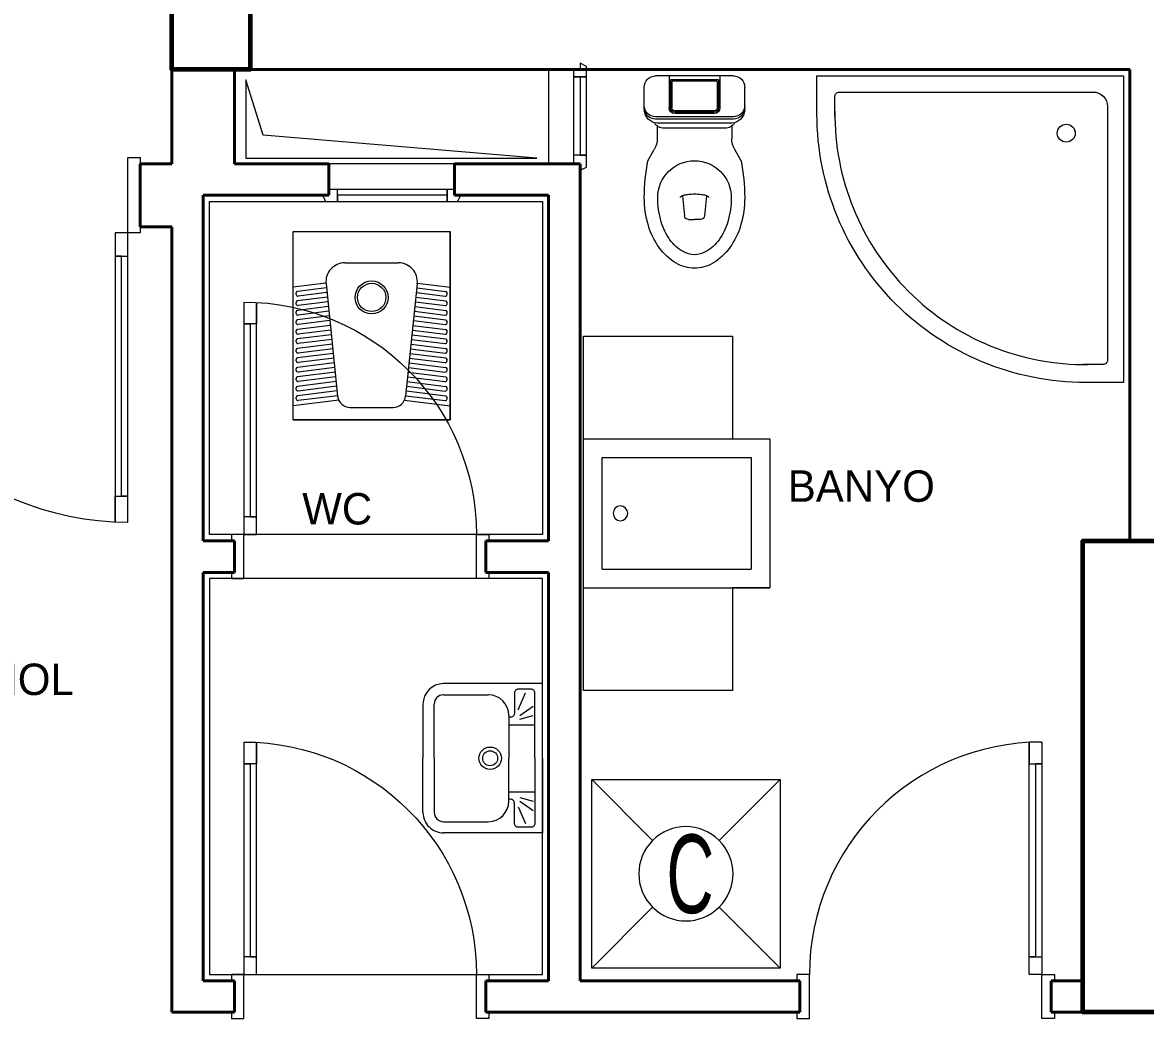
# Model space of a CAD drawing. Header units: millimetres. Extents: x 1393 to 3101, y -2944 to -480.
# Drawn here: x 2269.6 to 2627.1, y -2411.8 to -2094.8 of the extents above; entities that cross this region are included whole.
import ezdxf

# ---------------------------------------------------------------- set-up
doc = ezdxf.new("R2010")
doc.units = ezdxf.units.MM
for name, color, linetype, lineweight in [('DUVAR', 7, 'Continuous', 40), ('Kapı', 34, 'Continuous', 20), ('kolon', 1, 'Continuous', 40), ('MIMARI', 50, 'Continuous', 20), ('Pencere-kapı', 142, 'Continuous', 20), ('PERDE_DUVAR', 244, 'Continuous', 15), ('SERAMIK', 253, 'Continuous', 15), ('TEFRİŞ_İÇ', 224, 'Continuous', 13), ('yazı', 253, 'Continuous', 20)]:
    doc.layers.add(name, color=color, linetype=linetype, lineweight=lineweight)
doc.styles.get("Standard").update_dxf_attribs({"font": 'EtrFont'})
doc.styles.add('TECHNICLIGHT', font='Arial')

# ---------------------------------------------------------------- blocks, each defined once
blk = doc.blocks.new('afadf')
at = {"layer": 'Pencere-kapı', "linetype": 'Continuous', "flags": 128}
for points in [[(2447.053171, -2139.821931), (2447.053171, -2141.821931), (2449.053171, -2140.821931), (2449.053171, -2109.821931), (2449.053171, -2108.821931), (2447.053171, -2107.821931), (2447.053171, -2109.821931)], [(2437.053171, -2109.821931), (2437.053171, -2139.821931)], [(2447.053171, -2139.821931), (2445.053171, -2139.821931), (2445.053171, -2109.821931), (2447.053171, -2109.821931)], [(2447.053171, -2112.158569), (2449.053171, -2112.158569), (2445.053171, -2112.158569), (2447.053171, -2112.158569), (2447.053171, -2137.024349), (2449.053171, -2137.024349), (2445.053171, -2137.024349)], [(2447.053171, -2112.158569), (2447.053171, -2137.024349)]]:
    blk.add_lwpolyline(points, dxfattribs=at)
blk = doc.blocks.new('HELA')
for p, q in [((-0.25, 0.21), (0.25, 0.21)), ((-0.25, -0.39), (-0.25, 0.21)), ((0.25, -0.39), (0.25, 0.21)), ((-0.08564, 0.11), (0.08564, 0.11)), ((-0.14578, 0.045498), (-0.25, 0.032703)), ((-0.145321, 0.043815), (-0.108227, -0.314123)), ((0.145321, 0.043815), (0.108227, -0.314123)), ((0.14578, 0.045498), (0.25, 0.032703)), ((-0.24, 0.009357), (-0.24, 0.014394)), ((-0.143952, 0.03061), (-0.235609, 0.019357)), ((-0.140859, 0.000765), (-0.235609, -0.010868)), ((-0.142406, 0.015687), (-0.234391, 0.004394)), ((0.140859, 0.000765), (0.235609, -0.010868)), ((0.142406, 0.015687), (0.234391, 0.004394)), ((0.143952, 0.03061), (0.235609, 0.019357)), ((0.24, 0.009357), (0.24, 0.014394)), ((-0.24, -0.020868), (-0.24, -0.015831)), ((-0.137766, -0.029081), (-0.235609, -0.041093)), ((-0.139313, -0.014158), (-0.234391, -0.025831)), ((0.137766, -0.029081), (0.235609, -0.041093)), ((0.139313, -0.014158), (0.234391, -0.025831)), ((0.24, -0.020868), (0.24, -0.015831)), ((-0.24, -0.051094), (-0.24, -0.046056)), ((-0.134673, -0.058926), (-0.235609, -0.071319)), ((-0.13622, -0.044004), (-0.234391, -0.056056)), ((0.134673, -0.058926), (0.235609, -0.071319)), ((0.13622, -0.044004), (0.234391, -0.056056)), ((0.24, -0.051094), (0.24, -0.046056)), ((-0.24, -0.081319), (-0.24, -0.076281)), ((-0.24, -0.111544), (-0.24, -0.106507)), ((-0.13158, -0.088772), (-0.235609, -0.101544)), ((-0.133127, -0.073849), (-0.234391, -0.086282)), ((-0.130034, -0.103695), (-0.234391, -0.116507)), ((0.130034, -0.103695), (0.234391, -0.116507)), ((0.13158, -0.088772), (0.235609, -0.101544)), ((0.133127, -0.073849), (0.234391, -0.086282)), ((0.24, -0.081319), (0.24, -0.076281)), ((0.24, -0.111544), (0.24, -0.106507)), ((-0.24, -0.141769), (-0.24, -0.136732)), ((-0.128487, -0.118617), (-0.235609, -0.131769)), ((-0.126941, -0.13354), (-0.234391, -0.146732)), ((0.126941, -0.13354), (0.234391, -0.146732)), ((0.128487, -0.118617), (0.235609, -0.131769)), ((0.24, -0.141769), (0.24, -0.136732)), ((-0.24, -0.171995), (-0.24, -0.166957)), ((-0.125394, -0.148463), (-0.235609, -0.161994)), ((-0.122301, -0.178308), (-0.235609, -0.19222)), ((-0.123848, -0.163386), (-0.234391, -0.176957)), ((0.122301, -0.178308), (0.235609, -0.19222)), ((0.123848, -0.163386), (0.234391, -0.176957)), ((0.125394, -0.148463), (0.235609, -0.161994)), ((0.24, -0.171995), (0.24, -0.166957)), ((-0.24, -0.20222), (-0.24, -0.197182)), ((-0.119208, -0.208154), (-0.235609, -0.222445)), ((-0.120755, -0.193231), (-0.234391, -0.207183)), ((0.119208, -0.208154), (0.235609, -0.222445)), ((0.120755, -0.193231), (0.234391, -0.207183)), ((0.24, -0.20222), (0.24, -0.197182)), ((-0.24, -0.232445), (-0.24, -0.227408)), ((-0.116116, -0.237999), (-0.235609, -0.25267)), ((-0.117662, -0.223077), (-0.234391, -0.237408)), ((0.116116, -0.237999), (0.235609, -0.25267)), ((0.117662, -0.223077), (0.234391, -0.237408)), ((0.24, -0.232445), (0.24, -0.227408)), ((-0.24, -0.26267), (-0.24, -0.257633)), ((-0.113023, -0.267845), (-0.235609, -0.282895)), ((-0.114569, -0.252922), (-0.234391, -0.267633)), ((-0.111476, -0.282768), (-0.234391, -0.297858)), ((0.111476, -0.282768), (0.234391, -0.297858)), ((0.113023, -0.267845), (0.235609, -0.282895)), ((0.114569, -0.252922), (0.234391, -0.267633)), ((0.24, -0.26267), (0.24, -0.257633)), ((-0.24, -0.292896), (-0.24, -0.287858)), ((-0.24, -0.323121), (-0.24, -0.318083)), ((-0.10993, -0.29769), (-0.235609, -0.313121)), ((-0.108383, -0.312613), (-0.234391, -0.328084)), ((0.108383, -0.312613), (0.234391, -0.328084)), ((0.10993, -0.29769), (0.235609, -0.313121)), ((0.24, -0.292896), (0.24, -0.287858)), ((0.24, -0.323121), (0.24, -0.318083)), ((-0.104528, -0.327253), (-0.25, -0.345113)), ((-0.06844, -0.35), (0.06844, -0.35)), ((0.104528, -0.327253), (0.25, -0.345113)), ((-0.25, -0.39), (0.25, -0.39))]:
    blk.add_line(p, q)
for radius in [0.0525, 0.045]:
    blk.add_circle((0, 0), radius)
for centre, radius, start, end in [((-0.08564, 0.05), 0.06, 90, 185.916618), ((0.08564, 0.05), 0.06, 354.083382, 90), ((-0.235, 0.014394), 0.005, 96.999363, 180), ((-0.235, 0.009357), 0.005, 180, 276.999363), ((0.235, 0.009357), 0.005, 263.000637, 0), ((0.235, 0.014394), 0.005, 0, 83.000637), ((-0.235, -0.015831), 0.005, 96.999363, 180), ((-0.235, -0.020868), 0.005, 180, 276.999363), ((0.235, -0.020868), 0.005, 263.000637, 0), ((0.235, -0.015831), 0.005, 0, 83.000637), ((-0.235, -0.046056), 0.005, 96.999363, 180), ((-0.235, -0.051094), 0.005, 180, 276.999363), ((-0.235, -0.076281), 0.005, 96.999363, 180), ((0.235, -0.051094), 0.005, 263.000637, 0), ((0.235, -0.046056), 0.005, 0, 83.000637), ((0.235, -0.076281), 0.005, 0, 83.000637), ((-0.235, -0.081319), 0.005, 180, 276.999363), ((-0.235, -0.106507), 0.005, 96.999363, 180), ((0.235, -0.081319), 0.005, 263.000637, 0), ((0.235, -0.106507), 0.005, 0, 83.000637), ((-0.235, -0.111544), 0.005, 180, 276.999363), ((-0.235, -0.136732), 0.005, 96.999363, 180), ((-0.235, -0.141769), 0.005, 180, 276.999363), ((0.235, -0.111544), 0.005, 263.000637, 0), ((0.235, -0.141769), 0.005, 263.000637, 0), ((0.235, -0.136732), 0.005, 0, 83.000637), ((-0.235, -0.166957), 0.005, 96.999363, 180), ((-0.235, -0.171995), 0.005, 180, 276.999363), ((0.235, -0.171995), 0.005, 263.000637, 0), ((0.235, -0.166957), 0.005, 0, 83.000637), ((-0.235, -0.197182), 0.005, 96.999363, 180), ((-0.235, -0.20222), 0.005, 180, 276.999363), ((0.235, -0.20222), 0.005, 263.000637, 0), ((0.235, -0.197182), 0.005, 0, 83.000637), ((-0.235, -0.227408), 0.005, 96.999363, 180), ((-0.235, -0.232445), 0.005, 180, 276.999363), ((0.235, -0.232445), 0.005, 263.000637, 0), ((0.235, -0.227408), 0.005, 0, 83.000637), ((-0.235, -0.257633), 0.005, 96.999363, 180), ((-0.235, -0.26267), 0.005, 180, 276.999363), ((-0.235, -0.287858), 0.005, 96.999363, 180), ((0.235, -0.26267), 0.005, 263.000637, 0), ((0.235, -0.257633), 0.005, 0, 83.000637), ((0.235, -0.287858), 0.005, 0, 83.000637), ((-0.235, -0.292896), 0.005, 180, 276.999363), ((-0.235, -0.318083), 0.005, 96.999363, 180), ((-0.06844, -0.31), 0.04, 185.916618, 270), ((0.06844, -0.31), 0.04, 270, 354.083382), ((0.235, -0.292896), 0.005, 263.000637, 0), ((0.235, -0.318083), 0.005, 0, 83.000637), ((-0.235, -0.323121), 0.005, 180, 276.999363), ((0.235, -0.323121), 0.005, 263.000637, 0)]:
    blk.add_arc(centre, radius, start, end)
blk = doc.blocks.new('LAV1')
for p, q in [((-0.25, 0.175), (-0.25, -0.15625)), ((0, 0.175), (-0.25, 0.175)), ((0, 0.175), (0.25, 0.175)), ((0.25, 0.175), (0.25, -0.15625)), ((-0.14375, 0.0625), (0, 0.0625)), ((0.14375, 0.0625), (0, 0.0625)), ((-0.2125, -0.15625), (-0.2125, -0.00625)), ((0.2125, -0.15625), (0.2125, -0.00625)), ((0, -0.1875), (-0.18125, -0.1875)), ((0, -0.1875), (0.18125, -0.1875)), ((-0.18125, -0.225), (0, -0.225)), ((0.18125, -0.225), (0, -0.225))]:
    blk.add_line(p, q)
at = {"flags": 128}
for points in [[(0, 0.15), (-0.21875, 0.15, 0.414214), (-0.23125, 0.1375), (-0.23125, 0.09375, 0.414214), (-0.21875, 0.08125), (-0.15, 0.08125, -0.414214), (-0.1375, 0.06875), (-0.1375, 0.0625)], [(0, 0.15), (0.21875, 0.15, -0.414214), (0.23125, 0.1375), (0.23125, 0.09375, -0.414214), (0.21875, 0.08125), (0.15, 0.08125, 0.414214), (0.1375, 0.06875), (0.1375, 0.0625)]]:
    blk.add_lwpolyline(points, format="xyb", dxfattribs=at)
for points in [[(-0.1625, 0.09375), (-0.21875, 0.11875)], [(-0.14375, 0.1), (-0.175, 0.14375)], [(-0.13125, 0.1), (-0.14375, 0.14375)], [(-0.1125, 0.0625), (-0.1125, 0.15)], [(0.1125, 0.0625), (0.1125, 0.15)], [(0.13125, 0.1), (0.14375, 0.14375)], [(0.14375, 0.1), (0.175, 0.14375)], [(0.1625, 0.09375), (0.21875, 0.11875)]]:
    blk.add_lwpolyline(points, dxfattribs=at)
for radius in [0.0375, 0.025]:
    blk.add_circle((0, 0), radius)
for centre, radius, start, end in [((-0.14375, -0.00625), 0.06875, 90, 180), ((0.14375, -0.00625), 0.06875, 0, 90), ((-0.18125, -0.15625), 0.06875, 180, 270), ((-0.18125, -0.15625), 0.03125, 180, 270), ((0.18125, -0.15625), 0.06875, 270, 0), ((0.18125, -0.15625), 0.03125, 270, 0)]:
    blk.add_arc(centre, radius, start, end)
blk = doc.blocks.new('zczxcxcx')
at = {"layer": 'TEFRİŞ_İÇ', "flags": 128}
for points in [[(-0.625, 0.5), (-0.625, 0.1), (-0.35, 0.1)], [(0.05, 0.1), (0.325, 0.1), (0.325, 0.5), (-0.625, 0.5)], [(-0.35, 0.5), (-0.35, 0)], [(0.05, 0.5), (0.05, 0)], [(0, 0.45), (-0.3, 0.45)], [(-0.3, 0.45), (-0.3, 0.05)], [(0, 0.45), (0, 0.05)], [(-0.35, 0.1), (-0.35, 0), (0.05, 0), (0.05, 0.1)], [(-0.3, 0.05), (0, 0.05)]]:
    blk.add_lwpolyline(points, dxfattribs=at)
at = {"layer": 'TEFRİŞ_İÇ'}
blk.add_circle((-0.15, 0.400648), 0.019706, dxfattribs=at)
blk = doc.blocks.new('CVCVCV')
at = {"layer": 'TEFRİŞ_İÇ'}
for p, q in [((-0.367544, 0.177558, -0.000405), (-0.367543, -0.422441, 0.000963)), ((-0.17361, -0.016376, 0.000037), (-0.367544, 0.177558, -0.000405)), ((0.232456, 0.177558, -0.000405), (-0.367544, 0.177558, -0.000405)), ((0.038522, -0.016375, 0.000037), (0.232456, 0.177558, -0.000405)), ((0.232457, -0.42244, 0.000963), (0.232456, 0.177558, -0.000405)), ((-0.367543, -0.422441, 0.000963), (-0.17361, -0.228507, 0.000521)), ((0.232457, -0.42244, 0.000963), (0.038522, -0.228507, 0.000521)), ((-0.367543, -0.422441, 0.000963), (0.232457, -0.42244, 0.000963))]:
    blk.add_line(p, q, dxfattribs=at)
blk.add_ellipse((-0.067544, -0.122441, 0.000279), major_axis=(0.106066, 0.106066), ratio=1, dxfattribs=at)
at = {"layer": 'TEFRİŞ_İÇ', "style": 'TECHNICLIGHT', "width": 0.6}
blk.add_text('C', height=0.25, rotation=180.000078, dxfattribs=at).set_placement((-0.005538, 0.002644, -0.000006))
blk = doc.blocks.new('KOSEDUS')
at = {"flags": 128}
blk.add_lwpolyline([(-85.606602, -10.606602), (-85.606602, 0), (0, 0), (0, -85.606602), (-10.606602, -85.606602, -0.414214)], format="xyb", close=True, dxfattribs=at)
blk.add_lwpolyline([(-80.60252, -11.362495), (-80.60252, -5.770673, -0.420443), (-79.358529, -4.5), (-8.5, -4.5, -0.414214), (-4.5, -8.5), (-4.5, -79.358529, -0.420443), (-5.770673, -80.60252), (-11.362495, -80.60252)], format="xyb", dxfattribs=at)
blk.add_circle((-16, -16), 2.5)
blk.add_arc((-10.606602, -10.606602), 70, 179.381281, 270.618719)
blk = doc.blocks.new('BERKLO1')
for p, q in [((-13.75, 0), (13.75, 0)), ((-9, 0), (-9, -11.344955)), ((9, 0), (9, -11.344955)), ((-8.5, -1.4109), (-8.5, -11.344955)), ((-8.5, -1.4109), (8.5, -1.4109)), ((-8, -1.9109), (-8, -11.344955)), ((-8, -1.9109), (8, -1.9109)), ((8, -1.9109), (8, -11.344955)), ((8.5, -1.4109), (8.5, -11.344955)), ((-17.75, -11.3), (-17.75, -4)), ((17.75, -11.3), (17.75, -4)), ((-13.75, -14.5), (13.75, -14.5)), ((-13.75, -15.3), (13.75, -15.3)), ((-7, -12.344955), (7, -12.344955)), ((-7, -12.844955), (7, -12.844955)), ((-7, -13.344955), (7, -13.344955)), ((-13.25, -16.7), (13.25, -16.7)), ((-13.185101, -17.673371), (-13.185101, -22.100331)), ((-10.75, -18.5), (10.75, -18.5)), ((13.185101, -17.673371), (13.185101, -22.100331)), ((-16.491451, -30), (-14.24393, -26.077785)), ((16.491451, -30), (14.24393, -26.077785)), ((-4.284202, -42.369924), (-3.557548, -49.461477)), ((4.284202, -42.369924), (3.557548, -49.461477)), ((-2.065361, -50.808576), (0, -50.808576)), ((2.065361, -50.808576), (0, -50.808576))]:
    blk.add_line(p, q)
at = {"flags": 128}
for points in [[(-13, -43, 0.071629), (-11.767313, -51.560515, 0.083035), (-8.678076, -57.92779, 0.106719), (-4.057901, -62.152843, 0.132804), (0, -63.25, 0.132804)], [(5.001641, -43, 0.262239), (4.798089, -42.638585, 0.074875), (3.536694, -42.112002, 0.035607), (2.05855, -41.85094, 0.025913), (0, -41.744182, 0.025913), (-2.05855, -41.85094, 0.035607), (-3.536694, -42.112002, 0.074875), (-4.798089, -42.638585, 0.262239), (-5.001641, -43, 0.262239)], [(0, -68, 0.132804), (6.45149, -66.255675, 0.106719), (12.551145, -60.67767, 0.083035), (16.324331, -52.900696, 0.071629), (17.75, -43, 0.071629)]]:
    blk.add_lwpolyline(points, format="xyb", dxfattribs=at)
for centre, radius, start, end in [((-13.75, -4), 4, 90, 180), ((13.75, -4), 4, 0, 90), ((-13.75, -10.5), 4, 180, 270), ((-13.75, -11.3), 4, 180, 270), ((-7, -11.344955), 2, 180, 270), ((-7, -11.344955), 1.5, 180, 270), ((-7, -11.344955), 1, 180, 270), ((7, -11.344955), 1, 270, 0), ((7, -11.344955), 1.5, 270, 0), ((7, -11.344955), 2, 270, 0), ((13.75, -10.5), 4, 270, 0), ((13.75, -11.3), 4, 270, 0), ((-12.91392, -11.865985), 4.845683, 183.607871, 266.022971), ((12.901478, -11.853623), 4.858893, 274.113285, 356.255874), ((-10.75, -14.5), 4, 211.597838, 270), ((10.75, -14.5), 4, 270, 328.402162), ((-21.185101, -22.100331), 8, 330.186282, 0), ((21.185101, -22.100331), 8, 180, 209.813718), ((61.064768, -44.069252), 78.822021, 169.717953, 179.222736), ((0, -43), 13, 0, 180), ((-61.06477, -44.069252), 78.822021, 0.777264, 10.282047), ((17.341014, -43), 35.091014, 180, 196.388168), ((-17.341014, -43), 30.341014, 343.611832, 0), ((-2.065361, -49.308576), 1.5, 185.850537, 270), ((2.065361, -49.308576), 1.5, 270, 354.149463), ((-8.815666, -45.507233), 21.454632, 324.625248, 343.611832), ((8.815666, -45.507233), 26.204632, 196.388168, 215.374752), ((-3.416892, -49.340363), 14.833481, 300.259261, 324.625248), ((3.416892, -49.340363), 19.583481, 215.374752, 239.740739), ((0, -55.197229), 8.052771, 270, 300.259261), ((0, -55.197229), 12.802771, 239.740739, 270)]:
    blk.add_arc(centre, radius, start, end)
blk = doc.blocks.new('MÇ_')
at = {"layer": 'Kapı', "flags": 128}
for points in [[(0.363762, 0.05), (0.363762, 0.06), (0.383762, 0.06), (0.383762, 0.05), (0.483762, 0.05), (0.483762, 0.06), (0.503762, 0.06), (0.503762, 0.05), (0.503762, 0.02), (0.483762, 0.02), (0.383762, 0.02), (0.363762, 0.02)], [(0.363762, -0.75), (0.363762, -0.76), (0.383762, -0.76), (0.383762, -0.75), (0.483762, -0.75), (0.483762, -0.76), (0.503762, -0.76), (0.503762, -0.75), (0.503762, -0.72), (0.483762, -0.72), (0.383762, -0.72), (0.363762, -0.72)]]:
    blk.add_lwpolyline(points, close=True, dxfattribs=at)
blk.add_lwpolyline([(-0.376238, 0.02), (0.363762, 0.02), (0.363762, -0.02), (-0.375262, -0.02), (-0.30704, -0.02), (-0.30704, 0.02), (-0.30704, 0), (0.30704, 0), (0.30704, -0.02), (0.30704, 0.02)], dxfattribs=at)
at = {"layer": 'Kapı'}
blk.add_arc((0.363762, 0.02), 0.74, 180, 270, dxfattribs=at)
blk = doc.blocks.new('BBBBBBBBBBBB')
at = {"layer": 'Kapı', "linetype": 'Continuous', "flags": 128}
for points in [[(0.211665, 0.525187), (0.411665, 0.525187), (0.431665, 0.525187), (0.431665, 0.485187), (0.211665, 0.485187), (0.191665, 0.485187), (0.191665, 0.525187), (0.211665, 0.525187)], [(-0.728335, -0.435013), (0.191665, -0.435013), (0.191665, -0.395013), (-0.727465, -0.395013), (-0.646086, -0.395013), (-0.646086, -0.435013), (-0.646086, -0.415013), (0.117393, -0.415013), (0.117393, -0.395013), (0.117393, -0.435013)], [(0.211665, -0.434813), (0.411665, -0.434813), (0.431665, -0.434813), (0.431665, -0.474813), (0.211665, -0.474813), (0.191665, -0.474813), (0.191665, -0.434813), (0.211665, -0.434813)]]:
    blk.add_lwpolyline(points, dxfattribs=at)
at = {"layer": 'Kapı', "linetype": 'Continuous'}
blk.add_arc((0.191836, -0.434983), 0.920171, 90.010631, 180.001824, dxfattribs=at)

msp = doc.modelspace()

# ---------------------------------------------------------------- linework, layer by layer
at = {"layer": 'DUVAR', "color": 5}
for p, q in [((2317.053171, -2139.821931), (2317.053171, -2109.821931)), ((2337.053171, -2139.821931), (2337.053171, -2109.821931)), ((2342.053171, -2109.821931), (2447.053171, -2109.821931)), ((2622.053171, -2259.821931), (2622.053171, -2109.821931)), ((2307.053171, -2139.821931), (2317.053171, -2139.821931)), ((2337.053171, -2139.821931), (2367.053171, -2139.821931)), ((2407.053171, -2139.821931), (2447.053171, -2139.821931)), ((2447.053171, -2399.821931), (2447.053171, -2139.821931)), ((2327.053171, -2259.821931), (2327.053171, -2149.821931)), ((2327.053171, -2149.821931), (2367.053171, -2149.821931)), ((2407.053171, -2149.821931), (2437.053171, -2149.821931)), ((2437.053171, -2259.821931), (2437.053171, -2149.821931)), ((2307.053171, -2159.821931), (2317.053171, -2159.821931)), ((2317.053171, -2409.821931), (2317.053171, -2159.821931)), ((2327.053171, -2259.821931), (2337.053171, -2259.821931)), ((2337.053171, -2269.821931), (2337.053171, -2259.821931)), ((2417.053171, -2259.821931), (2437.053171, -2259.821931)), ((2417.053171, -2269.821931), (2417.053171, -2259.821931)), ((2327.053171, -2399.821931), (2327.053171, -2269.821931)), ((2327.053171, -2269.821931), (2337.053171, -2269.821931)), ((2417.053171, -2269.821931), (2437.053171, -2269.821931)), ((2437.053171, -2399.821931), (2437.053171, -2269.821931)), ((2327.053171, -2399.821931), (2337.053171, -2399.821931)), ((2337.053171, -2409.821931), (2337.053171, -2399.821931)), ((2417.053171, -2399.821931), (2437.053171, -2399.821931)), ((2417.053171, -2409.821931), (2417.053171, -2399.821931)), ((2447.053171, -2399.821931), (2517.053171, -2399.821931)), ((2517.053171, -2409.821931), (2517.053171, -2399.821931)), ((2597.053171, -2399.821931), (2607.053171, -2399.821931)), ((2597.053171, -2409.821931), (2597.053171, -2399.821931)), ((2317.053171, -2409.821931), (2337.053171, -2409.821931)), ((2417.053171, -2409.821931), (2517.053171, -2409.821931)), ((2597.053171, -2409.821931), (2607.053171, -2409.821931))]:
    msp.add_line(p, q, dxfattribs=at)
at = {"layer": 'DUVAR', "color": 5, "flags": 128}
for points in [[(2622.053171, -2109.821931), (2447.053171, -2109.821931)], [(2317.053171, -2139.821931), (2307.053171, -2139.821931)], [(2307.053171, -2159.821931), (2307.053171, -2139.821931)], [(2367.053171, -2139.821931), (2367.053171, -2149.821931)], [(2407.053171, -2139.821931), (2407.053171, -2149.821931)]]:
    msp.add_lwpolyline(points, dxfattribs=at)
at = {"layer": 'kolon', "lineweight": 60, "flags": 128}
for points in [[(2317.053171, -1919.822006), (2342.053171, -1919.822006), (2342.053171, -2109.822006), (2317.053171, -2109.822006), (2317.053171, -1919.822006)], [(2632.053171, -2409.821931), (2607.053171, -2409.821931), (2607.053171, -2259.821931), (2632.053171, -2259.821931), (2632.053171, -2409.821931)]]:
    msp.add_lwpolyline(points, dxfattribs=at)
at = {"layer": 'MIMARI', "flags": 128}
msp.add_lwpolyline([(2340.691877, -2113.057048), (2340.691877, -2137.984373), (2433.254783, -2137.984373), (2346.128994, -2130.65165), (2340.691877, -2113.057048)], dxfattribs=at)
at = {"layer": 'Pencere-kapı', "linetype": 'Continuous', "flags": 128}
for points in [[(2407.053171, -2139.821931), (2366.646631, -2139.821931)], [(2367.053171, -2149.821931), (2367.053171, -2147.821931), (2407.053171, -2147.821931), (2407.053171, -2149.821931)], [(2404.716533, -2149.821931), (2404.716533, -2151.821931), (2404.716533, -2147.821931), (2404.716533, -2149.821931), (2369.850753, -2149.821931), (2369.850753, -2151.821931), (2369.850753, -2147.821931)], [(2367.053171, -2149.821931), (2365.053171, -2149.821931), (2366.053171, -2151.821931), (2407.053171, -2151.821931), (2408.053171, -2151.821931), (2409.053171, -2149.821931), (2407.053171, -2149.821931)], [(2404.716533, -2149.821931), (2369.850753, -2149.821931)]]:
    msp.add_lwpolyline(points, dxfattribs=at)
at = {"layer": 'SERAMIK', "flags": 128}
for points in [[(2329.053171, -2151.821931), (2435.053171, -2151.821931), (2435.053171, -2257.821931), (2329.053171, -2257.821931)], [(2405.709051, -2221.336291), (2355.709051, -2221.336291), (2355.709051, -2161.336291), (2405.709051, -2161.336291)], [(2329.053171, -2397.821931), (2435.053171, -2397.821931), (2435.053171, -2271.821931), (2329.053171, -2271.821931)]]:
    msp.add_lwpolyline(points, close=True, dxfattribs=at)

# ---------------------------------------------------------------- block references
msp.add_blockref('afadf', (0, 0))
at = {"layer": 'Kapı', "color": 3, "linetype": 'Continuous', "yscale": 100, "zscale": 100}
for p, xscale, rotation in [((2342.053171, -2221.445775), -100, 90), ((2342.053171, -2361.445775), -100, 90), ((2592.053171, -2361.445775), 100, 270)]:
    msp.add_blockref('MÇ_', p, dxfattribs=dict(at, xscale=xscale, rotation=rotation))
at = {"layer": 'PERDE_DUVAR', "xscale": 100, "yscale": 100, "zscale": 100, "rotation": 90}
msp.add_blockref('BBBBBBBBBBBB', (2259.571904, -2180.98842), dxfattribs=at)
at = {"layer": 'TEFRİŞ_İÇ', "linetype": 'Continuous'}
for name, p, xscale, yscale, zscale in [('BERKLO1', (2483.477472, -2111.821931), -0.9, 0.9, 0.9), ('KOSEDUS', (2620.053171, -2111.821931), 1.14, 1.14, 1.14)]:
    msp.add_blockref(name, p, dxfattribs=dict(at, xscale=xscale, yscale=yscale, zscale=zscale))
at = {"layer": 'TEFRİŞ_İÇ', "linetype": 'Continuous', "lineweight": 15, "xscale": 100, "yscale": 100, "zscale": 100}
msp.add_blockref('HELA', (2380.709043, -2182.336291), dxfattribs=at)
at = {"layer": 'TEFRİŞ_İÇ', "linetype": 'Continuous'}
for name, p, xscale, yscale, zscale, rotation in [('zczxcxcx', (2507.505046, -2268.860925, -0.135451), 118.8, -118.8, 118.8, 269.999965), ('LAV1', (2418.428171, -2328.988329), 95, 95, 95, 270)]:
    msp.add_blockref(name, p, dxfattribs=dict(at, xscale=xscale, yscale=yscale, zscale=zscale, rotation=rotation))
at = {"layer": 'TEFRİŞ_İÇ', "linetype": 'ByBlock', "xscale": -100, "yscale": 100, "zscale": 100}
msp.add_blockref('CVCVCV', (2473.989599, -2353.506496), dxfattribs=at)

# ---------------------------------------------------------------- texts
at = {"layer": 'yazı', "color": 1}
for s, p in [('BANYO', (2513.173758, -2247.366163)), ('WC', (2358.606694, -2254.584331)), ('MESKEN HOL', (2198.224319, -2308.856825))]:
    msp.add_text(s, height=10, rotation=360, dxfattribs=at).set_placement(p)

doc.saveas('drawing.dxf')
